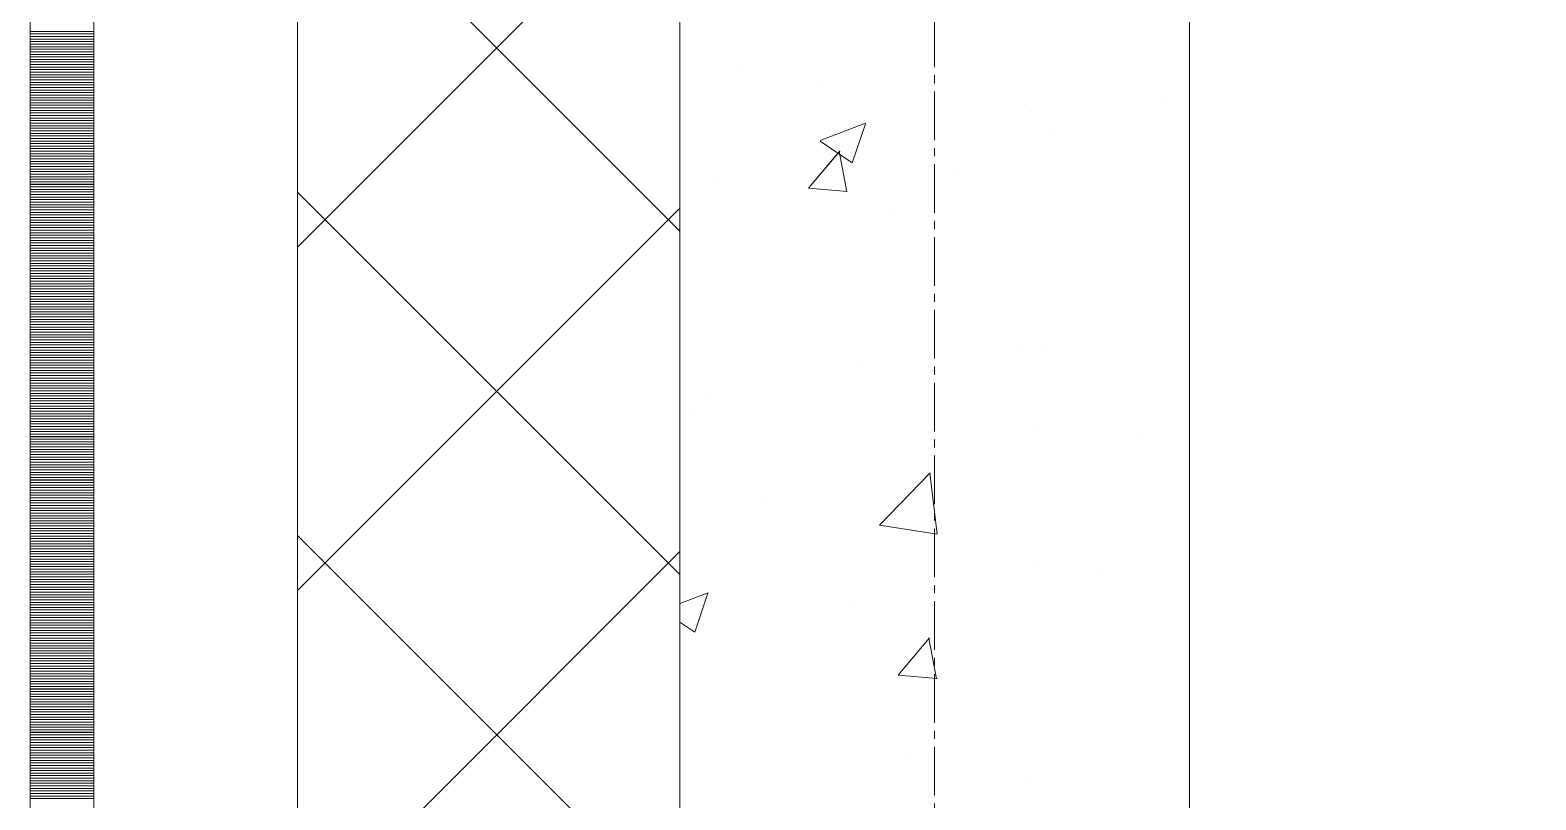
# Model space of a CAD drawing. Header units: millimetres. Extents: x 470010 to 1231400, y -134005 to 421770.
# Drawn here: x 806168 to 806759, y 155018 to 155320 of the extents above; entities that cross this region are included whole.
import ezdxf
from ezdxf.enums import TextEntityAlignment as Align

# ---------------------------------------------------------------- set-up
doc = ezdxf.new("R2010")
doc.units = ezdxf.units.MM
doc.linetypes.add('CENTER2', pattern=[28.575, 19.05, -3.175, 3.175, -3.175])
doc.linetypes.add('DASHED', pattern=[19.05, 12.7, -6.35])
doc.layers.get('Defpoints').update_dxf_attribs({"color": 140})
doc.layers.add('АР_Делит', color=120, linetype='Continuous', lineweight=0, plot=False)
for name, color, linetype, lineweight in [('АР_Стены ПЕНОблок', 52, 'Continuous', 20), ('АР_Тонкая', 254, 'Continuous', 5), ('АР_Утеплитель', 31, 'Continuous', 0), ('АР_Штриховка', 8, 'Continuous', 0)]:
    doc.layers.add(name, color=color, linetype=linetype, lineweight=lineweight)
doc.layers.add('РД_Оси_100', color=7, linetype='Continuous', lineweight=0, true_color=0x525252)
doc.styles.add('style1', font='ARIALN.TTF')

# ---------------------------------------------------------------- blocks, each defined once
blk = doc.blocks.new('СОШ_2200_АР_ОСИ_М100_28.05.24')
at = {"layer": 'АР_Делит', "color": 251, "linetype": 'DASHED', "true_color": 0x636466}
blk.add_lwpolyline([(114955, 135155), (114955, -355), (93595.036, -355), (93595.036, 13855), (94145, 13855), (94145, 68320), (66055, 68320), (66055, 13857.73), (83455, 13857.73), (83455, -355), (45245, -355), (45245, 13145), (44695, 13145), (44695, 26755), (45245, 26755), (45245, 68320), (20455, 68320), (20455, 26755), (27955, 26755), (27955, 13145), (-355, 13145), (-355, 100855)], dxfattribs=at)
at = {"layer": 'РД_Оси_100', "color": 251, "linetype": 'CENTER2', "true_color": 0x636466}
blk.add_line((0, -6155), (0, 139938.679), dxfattribs=at)
blk = doc.blocks.new('A$C9108343f')
at = {"layer": 'АР_Стены ПЕНОблок', "color": 18, "linetype": 'Continuous', "lineweight": 20, "true_color": 0x000000}
for p, q in [((140704.09, 313879.49), (140704.09, 237679.49)), ((140904.09, 237679.49), (140904.09, 313879.49))]:
    blk.add_line(p, q, dxfattribs=at)
at = {"layer": 'АР_Тонкая', "color": 18, "linetype": 'Continuous', "lineweight": 5, "true_color": 0x000000}
for p, q in [((140449.09, 313879.49), (140449.09, 237679.49)), ((140474.09, 313879.49), (140474.09, 237679.49)), ((140474.09, 237679.49), (140474.09, 313879.49)), ((140554.09, 237679.49), (140554.09, 313879.49))]:
    blk.add_line(p, q, dxfattribs=at)
at = {"layer": 'АР_Утеплитель', "color": 18, "linetype": 'Continuous', "lineweight": 0, "true_color": 0x000000}
for p, q in [((140554.09, 313879.49), (140554.09, 237679.49)), ((140704.09, 237679.49), (140704.09, 313879.49))]:
    blk.add_line(p, q, dxfattribs=at)
at = {"layer": 'АР_Штриховка', "color": 18, "linetype": 'Continuous', "lineweight": 0, "true_color": 0x000000}
for p, q in [((140704.09, 255607.92), (140554.09, 255757.92)), ((140554.09, 255601.63), (140704.09, 255751.63)), ((140449.09, 255686.24), (140474.09, 255686.24)), ((140449.09, 255685.24), (140474.09, 255685.24)), ((140449.09, 255684.24), (140474.09, 255684.24)), ((140449.09, 255683.24), (140474.09, 255683.24)), ((140449.09, 255682.24), (140474.09, 255682.24)), ((140449.09, 255681.24), (140474.09, 255681.24)), ((140449.09, 255680.24), (140474.09, 255680.24)), ((140449.09, 255679.24), (140474.09, 255679.24)), ((140449.09, 255678.24), (140474.09, 255678.24)), ((140449.09, 255677.24), (140474.09, 255677.24)), ((140449.09, 255676.24), (140474.09, 255676.24)), ((140449.09, 255675.24), (140474.09, 255675.24)), ((140449.09, 255674.24), (140474.09, 255674.24)), ((140449.09, 255673.24), (140474.09, 255673.24)), ((140449.09, 255672.24), (140474.09, 255672.24)), ((140449.09, 255671.24), (140474.09, 255671.24)), ((140449.09, 255670.24), (140474.09, 255670.24)), ((140449.09, 255669.24), (140474.09, 255669.24)), ((140727.79, 255671), (140727.79, 255671)), ((140449.09, 255668.24), (140474.09, 255668.24)), ((140449.09, 255667.24), (140474.09, 255667.24)), ((140449.09, 255666.24), (140474.09, 255666.24)), ((140449.09, 255665.24), (140474.09, 255665.24)), ((140449.09, 255664.24), (140474.09, 255664.24)), ((140449.09, 255663.24), (140474.09, 255663.24)), ((140759.6, 255665.47), (140759.6, 255665.47)), ((140449.09, 255662.24), (140474.09, 255662.24)), ((140449.09, 255661.24), (140474.09, 255661.24)), ((140449.09, 255660.24), (140474.09, 255660.24)), ((140449.09, 255659.24), (140474.09, 255659.24)), ((140449.09, 255658.24), (140474.09, 255658.24)), ((140449.09, 255657.24), (140474.09, 255657.24)), ((140895.19, 255659.74), (140895.19, 255659.74)), ((140449.09, 255656.24), (140474.09, 255656.24)), ((140449.09, 255655.24), (140474.09, 255655.24)), ((140449.09, 255654.24), (140474.09, 255654.24)), ((140449.09, 255653.24), (140474.09, 255653.24)), ((140449.09, 255652.24), (140474.09, 255652.24)), ((140449.09, 255651.24), (140474.09, 255651.24)), ((140842.27, 255655.01), (140842.27, 255655.01)), ((140449.09, 255650.24), (140474.09, 255650.24)), ((140449.09, 255649.24), (140474.09, 255649.24)), ((140449.09, 255648.24), (140474.09, 255648.24)), ((140449.09, 255647.24), (140474.09, 255647.24)), ((140449.09, 255646.24), (140474.09, 255646.24)), ((140759.21, 255643.39), (140776.99, 255650.22)), ((140771.76, 255634.68), (140776.91, 255650.03)), ((140849.26, 255646.7), (140849.26, 255646.7)), ((140449.09, 255645.24), (140474.09, 255645.24)), ((140449.09, 255644.24), (140474.09, 255644.24)), ((140449.09, 255643.24), (140474.09, 255643.24)), ((140449.09, 255642.24), (140474.09, 255642.24)), ((140449.09, 255641.24), (140474.09, 255641.24)), ((140449.09, 255640.24), (140474.09, 255640.24)), ((140759.12, 255643.2), (140771.75, 255634.68)), ((140449.09, 255639.24), (140474.09, 255639.24)), ((140449.09, 255638.24), (140474.09, 255638.24)), ((140449.09, 255637.24), (140474.09, 255637.24)), ((140449.09, 255636.24), (140474.09, 255636.24)), ((140449.09, 255635.24), (140474.09, 255635.24)), ((140449.09, 255634.24), (140474.09, 255634.24)), ((140754.61, 255624.72), (140766.86, 255639.32)), ((140769.58, 255623.35), (140766.65, 255639.27)), ((140449.09, 255633.24), (140474.09, 255633.24)), ((140449.09, 255632.24), (140474.09, 255632.24)), ((140449.09, 255631.24), (140474.09, 255631.24)), ((140449.09, 255630.24), (140474.09, 255630.24)), ((140449.09, 255629.24), (140474.09, 255629.24)), ((140449.09, 255628.24), (140474.09, 255628.24)), ((140718.84, 255628.82), (140718.84, 255628.82)), ((140813.15, 255631.35), (140813.15, 255631.35)), ((140449.09, 255627.24), (140474.09, 255627.24)), ((140449.09, 255626.24), (140474.09, 255626.24)), ((140449.09, 255625.24), (140474.09, 255625.24)), ((140449.09, 255624.24), (140474.09, 255624.24)), ((140449.09, 255623.24), (140474.09, 255623.24)), ((140449.09, 255622.24), (140474.09, 255622.24)), ((140704.09, 255473.21), (140554.09, 255623.21)), ((140754.61, 255624.71), (140769.79, 255623.39)), ((140449.09, 255621.24), (140474.09, 255621.24)), ((140449.09, 255620.24), (140474.09, 255620.24)), ((140449.09, 255619.24), (140474.09, 255619.24)), ((140449.09, 255618.24), (140474.09, 255618.24)), ((140449.09, 255617.24), (140474.09, 255617.24)), ((140449.09, 255616.24), (140474.09, 255616.24)), ((140554.09, 255466.92), (140704.09, 255616.92)), ((140449.09, 255615.24), (140474.09, 255615.24)), ((140449.09, 255614.24), (140474.09, 255614.24)), ((140449.09, 255613.24), (140474.09, 255613.24)), ((140449.09, 255612.24), (140474.09, 255612.24)), ((140449.09, 255611.24), (140474.09, 255611.24)), ((140449.09, 255610.24), (140474.09, 255610.24)), ((140788.66, 255615.23), (140788.66, 255615.23)), ((140449.09, 255609.24), (140474.09, 255609.24)), ((140449.09, 255608.24), (140474.09, 255608.24)), ((140449.09, 255607.24), (140474.09, 255607.24)), ((140449.09, 255606.24), (140474.09, 255606.24)), ((140449.09, 255605.24), (140474.09, 255605.24)), ((140449.09, 255604.24), (140474.09, 255604.24)), ((140449.09, 255603.24), (140474.09, 255603.24)), ((140449.09, 255602.24), (140474.09, 255602.24)), ((140449.09, 255601.24), (140474.09, 255601.24)), ((140449.09, 255600.24), (140474.09, 255600.24)), ((140449.09, 255599.24), (140474.09, 255599.24)), ((140449.09, 255598.24), (140474.09, 255598.24)), ((140449.09, 255597.24), (140474.09, 255597.24)), ((140449.09, 255596.24), (140474.09, 255596.24)), ((140449.09, 255595.24), (140474.09, 255595.24)), ((140449.09, 255594.24), (140474.09, 255594.24)), ((140449.09, 255593.24), (140474.09, 255593.24)), ((140449.09, 255592.24), (140474.09, 255592.24)), ((140449.09, 255591.24), (140474.09, 255591.24)), ((140449.09, 255590.24), (140474.09, 255590.24)), ((140449.09, 255589.24), (140474.09, 255589.24)), ((140449.09, 255588.24), (140474.09, 255588.24)), ((140449.09, 255587.24), (140474.09, 255587.24)), ((140449.09, 255586.24), (140474.09, 255586.24)), ((140449.09, 255585.24), (140474.09, 255585.24)), ((140449.09, 255584.24), (140474.09, 255584.24)), ((140449.09, 255583.24), (140474.09, 255583.24)), ((140449.09, 255582.24), (140474.09, 255582.24)), ((140449.09, 255581.24), (140474.09, 255581.24)), ((140449.09, 255580.24), (140474.09, 255580.24)), ((140449.09, 255579.24), (140474.09, 255579.24)), ((140449.09, 255578.24), (140474.09, 255578.24)), ((140449.09, 255577.24), (140474.09, 255577.24)), ((140449.09, 255576.24), (140474.09, 255576.24)), ((140449.09, 255575.24), (140474.09, 255575.24)), ((140449.09, 255574.24), (140474.09, 255574.24)), ((140449.09, 255573.24), (140474.09, 255573.24)), ((140449.09, 255572.24), (140474.09, 255572.24)), ((140449.09, 255571.24), (140474.09, 255571.24)), ((140449.09, 255570.24), (140474.09, 255570.24)), ((140449.09, 255569.24), (140474.09, 255569.24)), ((140449.09, 255568.24), (140474.09, 255568.24)), ((140449.09, 255567.24), (140474.09, 255567.24)), ((140449.09, 255566.24), (140474.09, 255566.24)), ((140449.09, 255565.24), (140474.09, 255565.24)), ((140449.09, 255564.24), (140474.09, 255564.24)), ((140449.09, 255563.24), (140474.09, 255563.24)), ((140839.04, 255563.2), (140839.04, 255563.2)), ((140449.09, 255562.24), (140474.09, 255562.24)), ((140449.09, 255561.24), (140474.09, 255561.24)), ((140449.09, 255560.24), (140474.09, 255560.24)), ((140449.09, 255559.24), (140474.09, 255559.24)), ((140449.09, 255558.24), (140474.09, 255558.24)), ((140449.09, 255557.24), (140474.09, 255557.24)), ((140846.17, 255562.15), (140846.17, 255562.15)), ((140449.09, 255556.24), (140474.09, 255556.24)), ((140449.09, 255555.24), (140474.09, 255555.24)), ((140449.09, 255554.24), (140474.09, 255554.24)), ((140449.09, 255553.24), (140474.09, 255553.24)), ((140449.09, 255552.24), (140474.09, 255552.24)), ((140449.09, 255551.24), (140474.09, 255551.24)), ((140775.45, 255554.83), (140775.45, 255554.83)), ((140449.09, 255550.24), (140474.09, 255550.24)), ((140449.09, 255549.24), (140474.09, 255549.24)), ((140449.09, 255548.24), (140474.09, 255548.24)), ((140449.09, 255547.24), (140474.09, 255547.24)), ((140449.09, 255546.24), (140474.09, 255546.24)), ((140449.09, 255545.24), (140474.09, 255545.24)), ((140449.09, 255544.24), (140474.09, 255544.24)), ((140449.09, 255543.24), (140474.09, 255543.24)), ((140449.09, 255542.24), (140474.09, 255542.24)), ((140449.09, 255541.24), (140474.09, 255541.24)), ((140449.09, 255540.24), (140474.09, 255540.24)), ((140449.09, 255539.24), (140474.09, 255539.24)), ((140715.75, 255544.26), (140715.75, 255544.26)), ((140449.09, 255538.24), (140474.09, 255538.24)), ((140449.09, 255537.24), (140474.09, 255537.24)), ((140449.09, 255536.24), (140474.09, 255536.24)), ((140449.09, 255535.24), (140474.09, 255535.24)), ((140449.09, 255534.24), (140474.09, 255534.24)), ((140449.09, 255533.24), (140474.09, 255533.24)), ((140709.06, 255536.35), (140709.06, 255536.35)), ((140449.09, 255532.24), (140474.09, 255532.24)), ((140449.09, 255531.24), (140474.09, 255531.24)), ((140449.09, 255530.24), (140474.09, 255530.24)), ((140449.09, 255529.24), (140474.09, 255529.24)), ((140449.09, 255528.24), (140474.09, 255528.24)), ((140449.09, 255527.24), (140474.09, 255527.24)), ((140844.65, 255530.63), (140844.65, 255530.63)), ((140449.09, 255526.24), (140474.09, 255526.24)), ((140449.09, 255525.24), (140474.09, 255525.24)), ((140449.09, 255524.24), (140474.09, 255524.24)), ((140449.09, 255523.24), (140474.09, 255523.24)), ((140449.09, 255522.24), (140474.09, 255522.24)), ((140449.09, 255521.24), (140474.09, 255521.24)), ((140885.66, 255526.34), (140885.66, 255526.34)), ((140449.09, 255520.24), (140474.09, 255520.24)), ((140449.09, 255519.24), (140474.09, 255519.24)), ((140449.09, 255518.24), (140474.09, 255518.24)), ((140449.09, 255517.24), (140474.09, 255517.24)), ((140449.09, 255516.24), (140474.09, 255516.24)), ((140449.09, 255515.24), (140474.09, 255515.24)), ((140449.09, 255514.24), (140474.09, 255514.24)), ((140449.09, 255513.24), (140474.09, 255513.24)), ((140449.09, 255512.24), (140474.09, 255512.24)), ((140449.09, 255511.24), (140474.09, 255511.24)), ((140449.09, 255510.24), (140474.09, 255510.24)), ((140782.5, 255492.47), (140802.29, 255513.09)), ((140805.06, 255488.96), (140802.25, 255513.09)), ((140449.09, 255509.24), (140474.09, 255509.24)), ((140449.09, 255508.24), (140474.09, 255508.24)), ((140449.09, 255507.24), (140474.09, 255507.24)), ((140449.09, 255506.24), (140474.09, 255506.24)), ((140449.09, 255505.24), (140474.09, 255505.24)), ((140449.09, 255504.24), (140474.09, 255504.24)), ((140449.09, 255503.24), (140474.09, 255503.24)), ((140449.09, 255502.24), (140474.09, 255502.24)), ((140449.09, 255501.24), (140474.09, 255501.24)), ((140449.09, 255500.24), (140474.09, 255500.24)), ((140449.09, 255499.24), (140474.09, 255499.24)), ((140449.09, 255498.24), (140474.09, 255498.24)), ((140737.53, 255500.91), (140737.53, 255500.91)), ((140449.09, 255497.24), (140474.09, 255497.24)), ((140449.09, 255496.24), (140474.09, 255496.24)), ((140449.09, 255495.24), (140474.09, 255495.24)), ((140449.09, 255494.24), (140474.09, 255494.24)), ((140449.09, 255493.24), (140474.09, 255493.24)), ((140449.09, 255492.24), (140474.09, 255492.24)), ((140782.48, 255492.53), (140805.07, 255489.02)), ((140449.09, 255491.24), (140474.09, 255491.24)), ((140449.09, 255490.24), (140474.09, 255490.24)), ((140449.09, 255489.24), (140474.09, 255489.24)), ((140449.09, 255488.24), (140474.09, 255488.24)), ((140449.09, 255487.24), (140474.09, 255487.24)), ((140449.09, 255486.24), (140474.09, 255486.24)), ((140704.09, 255338.51), (140554.09, 255488.51)), ((140449.09, 255485.24), (140474.09, 255485.24)), ((140449.09, 255484.24), (140474.09, 255484.24)), ((140449.09, 255483.24), (140474.09, 255483.24)), ((140449.09, 255482.24), (140474.09, 255482.24)), ((140449.09, 255481.24), (140474.09, 255481.24)), ((140449.09, 255480.24), (140474.09, 255480.24)), ((140554.09, 255332.22), (140704.09, 255482.22)), ((140449.09, 255479.24), (140474.09, 255479.24)), ((140449.09, 255478.24), (140474.09, 255478.24)), ((140449.09, 255477.24), (140474.09, 255477.24)), ((140449.09, 255476.24), (140474.09, 255476.24)), ((140449.09, 255475.24), (140474.09, 255475.24)), ((140449.09, 255474.24), (140474.09, 255474.24)), ((140843.08, 255477.59), (140843.08, 255477.59)), ((140868.42, 255475.68), (140868.42, 255475.68)), ((140449.09, 255473.24), (140474.09, 255473.24)), ((140449.09, 255472.24), (140474.09, 255472.24)), ((140449.09, 255471.24), (140474.09, 255471.24)), ((140449.09, 255470.24), (140474.09, 255470.24)), ((140449.09, 255469.24), (140474.09, 255469.24)), ((140449.09, 255468.24), (140474.09, 255468.24)), ((140449.09, 255467.24), (140474.09, 255467.24)), ((140449.09, 255466.24), (140474.09, 255466.24)), ((140449.09, 255465.24), (140474.09, 255465.24)), ((140449.09, 255464.24), (140474.09, 255464.24)), ((140449.09, 255463.24), (140474.09, 255463.24)), ((140449.09, 255462.24), (140474.09, 255462.24)), ((140704.09, 255461.77), (140715.19, 255466.03)), ((140709.96, 255450.49), (140715.11, 255465.84)), ((140772.22, 255463.02), (140772.22, 255463.02)), ((140449.09, 255461.24), (140474.09, 255461.24)), ((140449.09, 255460.24), (140474.09, 255460.24)), ((140449.09, 255459.24), (140474.09, 255459.24)), ((140449.09, 255458.24), (140474.09, 255458.24)), ((140449.09, 255457.24), (140474.09, 255457.24)), ((140449.09, 255456.24), (140474.09, 255456.24)), ((140712.66, 255459.71), (140712.66, 255459.71)), ((140449.09, 255455.24), (140474.09, 255455.24)), ((140449.09, 255454.24), (140474.09, 255454.24)), ((140449.09, 255453.24), (140474.09, 255453.24)), ((140449.09, 255452.24), (140474.09, 255452.24)), ((140449.09, 255451.24), (140474.09, 255451.24)), ((140704.09, 255454.44), (140709.95, 255450.49)), ((140708.64, 255454.65), (140708.64, 255454.65)), ((140449.09, 255450.24), (140474.09, 255450.24)), ((140449.09, 255449.24), (140474.09, 255449.24)), ((140449.09, 255448.24), (140474.09, 255448.24)), ((140449.09, 255447.24), (140474.09, 255447.24)), ((140449.09, 255446.24), (140474.09, 255446.24)), ((140449.09, 255445.24), (140474.09, 255445.24)), ((140789.85, 255433.67), (140802.1, 255448.26)), ((140804.82, 255432.29), (140801.89, 255448.21)), ((140449.09, 255444.24), (140474.09, 255444.24)), ((140449.09, 255443.24), (140474.09, 255443.24)), ((140449.09, 255442.24), (140474.09, 255442.24)), ((140449.09, 255441.24), (140474.09, 255441.24)), ((140449.09, 255440.24), (140474.09, 255440.24)), ((140449.09, 255439.24), (140474.09, 255439.24)), ((140449.09, 255438.24), (140474.09, 255438.24)), ((140449.09, 255437.24), (140474.09, 255437.24)), ((140449.09, 255436.24), (140474.09, 255436.24)), ((140449.09, 255435.24), (140474.09, 255435.24)), ((140449.09, 255434.24), (140474.09, 255434.24)), ((140449.09, 255433.24), (140474.09, 255433.24)), ((140789.85, 255433.66), (140805.04, 255432.33)), ((140449.09, 255432.24), (140474.09, 255432.24)), ((140449.09, 255431.24), (140474.09, 255431.24)), ((140449.09, 255430.24), (140474.09, 255430.24)), ((140449.09, 255429.24), (140474.09, 255429.24)), ((140449.09, 255428.24), (140474.09, 255428.24)), ((140449.09, 255427.24), (140474.09, 255427.24)), ((140449.09, 255426.24), (140474.09, 255426.24)), ((140449.09, 255425.24), (140474.09, 255425.24)), ((140449.09, 255424.24), (140474.09, 255424.24)), ((140449.09, 255423.24), (140474.09, 255423.24)), ((140449.09, 255422.24), (140474.09, 255422.24)), ((140449.09, 255421.24), (140474.09, 255421.24)), ((140449.09, 255420.24), (140474.09, 255420.24)), ((140449.09, 255419.24), (140474.09, 255419.24)), ((140449.09, 255418.24), (140474.09, 255418.24)), ((140449.09, 255417.24), (140474.09, 255417.24)), ((140449.09, 255416.24), (140474.09, 255416.24)), ((140449.09, 255415.24), (140474.09, 255415.24)), ((140449.09, 255414.24), (140474.09, 255414.24)), ((140449.09, 255413.24), (140474.09, 255413.24)), ((140449.09, 255412.24), (140474.09, 255412.24)), ((140449.09, 255411.24), (140474.09, 255411.24)), ((140449.09, 255410.24), (140474.09, 255410.24)), ((140449.09, 255409.24), (140474.09, 255409.24)), ((140449.09, 255408.24), (140474.09, 255408.24)), ((140449.09, 255407.24), (140474.09, 255407.24)), ((140449.09, 255406.24), (140474.09, 255406.24)), ((140449.09, 255405.24), (140474.09, 255405.24)), ((140449.09, 255404.24), (140474.09, 255404.24)), ((140449.09, 255403.24), (140474.09, 255403.24)), ((140449.09, 255402.24), (140474.09, 255402.24)), ((140449.09, 255401.24), (140474.09, 255401.24)), ((140449.09, 255400.24), (140474.09, 255400.24)), ((140449.09, 255399.24), (140474.09, 255399.24)), ((140449.09, 255398.24), (140474.09, 255398.24)), ((140449.09, 255397.24), (140474.09, 255397.24)), ((140795.19, 255400.83), (140795.19, 255400.83)), ((140449.09, 255396.24), (140474.09, 255396.24)), ((140449.09, 255395.24), (140474.09, 255395.24)), ((140449.09, 255394.24), (140474.09, 255394.24)), ((140449.09, 255393.24), (140474.09, 255393.24)), ((140449.09, 255392.24), (140474.09, 255392.24)), ((140449.09, 255391.24), (140474.09, 255391.24)), ((140839.99, 255393.04), (140839.99, 255393.04)), ((140449.09, 255390.24), (140474.09, 255390.24)), ((140449.09, 255389.24), (140474.09, 255389.24)), ((140449.09, 255388.24), (140474.09, 255388.24)), ((140449.09, 255387.24), (140474.09, 255387.24)), ((140449.09, 255386.24), (140474.09, 255386.24)), ((140449.09, 255385.24), (140474.09, 255385.24))]:
    blk.add_line(p, q, dxfattribs=at)
at = {"layer": 'РД_Оси_100'}
blk.add_blockref('СОШ_2200_АР_ОСИ_М100_28.05.24', (140804.09, 223079.49), dxfattribs=at)
at = {"layer": 'Defpoints', "color": 18, "true_color": 0x000000, "style": 'style1'}
for p in [(143949.34, 316089.12), (143974.98, 281639.5), (143890.4, 273244.71), (143839.99, 264276.81), (143967.75, 254892.38), (12251.96, 104178.14), (12382.58, 96023.14)]:
    blk.add_attdef('АР-ПОМЕЩЕНИЕ:НАИМЕНОВАНИЕ', text='', height=100, dxfattribs=at).set_placement(p, align=Align.MIDDLE)
at = {"layer": 'Defpoints', "color": 18, "true_color": 0x000000, "style": 'style1', "flags": 8}
for p in [(143951.3, 279099.09), (143848.34, 269251.11), (143875.33, 260094.25), (144049.74, 250824.7), (163419.28, 238153.36), (155897.46, 237965.97), (183037.2, 237965.97), (143342.94, 237876.19)]:
    blk.add_attdef('АР-ПОМЕЩЕНИЕ:НАИМЕНОВАНИЕ', text='', height=100, dxfattribs=at).set_placement(p, align=Align.MIDDLE)

msp = doc.modelspace()

# ---------------------------------------------------------------- linework, layer by layer
at = {"layer": 'АР_Стены ПЕНОблок', "color": 18, "linetype": 'Continuous', "lineweight": 20, "true_color": 0x000000}
for p, q in [((806422.706, 213513.251), (806422.706, 137313.251)), ((806622.706, 137313.251), (806622.706, 213513.251))]:
    msp.add_line(p, q, dxfattribs=at)
at = {"layer": 'АР_Тонкая', "color": 18, "linetype": 'Continuous', "lineweight": 5, "true_color": 0x000000}
for p, q in [((806167.706, 213513.251), (806167.706, 137313.251)), ((806192.706, 213513.251), (806192.706, 137313.251)), ((806192.706, 137313.251), (806192.706, 213513.251)), ((806272.706, 137313.251), (806272.706, 213513.251))]:
    msp.add_line(p, q, dxfattribs=at)
at = {"layer": 'АР_Утеплитель', "color": 18, "linetype": 'Continuous', "lineweight": 0, "true_color": 0x000000}
for p, q in [((806272.706, 213513.251), (806272.706, 137313.251)), ((806422.706, 137313.251), (806422.706, 213513.251))]:
    msp.add_line(p, q, dxfattribs=at)
at = {"layer": 'АР_Штриховка', "color": 18, "linetype": 'Continuous', "lineweight": 0, "true_color": 0x000000}
for p, q in [((806422.706, 155241.673), (806272.706, 155391.673)), ((806272.706, 155235.386), (806422.706, 155385.386)), ((806167.706, 155320), (806192.706, 155320)), ((806167.706, 155319), (806192.706, 155319)), ((806167.706, 155318), (806192.706, 155318)), ((806167.706, 155317), (806192.706, 155317)), ((806167.706, 155316), (806192.706, 155316)), ((806167.706, 155315), (806192.706, 155315)), ((806167.706, 155314), (806192.706, 155314)), ((806167.706, 155313), (806192.706, 155313)), ((806167.706, 155312), (806192.706, 155312)), ((806167.706, 155311), (806192.706, 155311)), ((806167.706, 155310), (806192.706, 155310)), ((806167.706, 155309), (806192.706, 155309)), ((806167.706, 155308), (806192.706, 155308)), ((806167.706, 155307), (806192.706, 155307)), ((806167.706, 155306), (806192.706, 155306)), ((806167.706, 155305), (806192.706, 155305)), ((806167.706, 155304), (806192.706, 155304)), ((806167.706, 155303), (806192.706, 155303)), ((806167.706, 155302), (806192.706, 155302)), ((806167.706, 155301), (806192.706, 155301)), ((806167.706, 155300), (806192.706, 155300)), ((806167.706, 155299), (806192.706, 155299)), ((806167.706, 155298), (806192.706, 155298)), ((806167.706, 155297), (806192.706, 155297)), ((806167.706, 155296), (806192.706, 155296)), ((806167.706, 155295), (806192.706, 155295)), ((806167.706, 155294), (806192.706, 155294)), ((806167.706, 155293), (806192.706, 155293)), ((806167.706, 155292), (806192.706, 155292)), ((806167.706, 155291), (806192.706, 155291)), ((806167.706, 155290), (806192.706, 155290)), ((806167.706, 155289), (806192.706, 155289)), ((806167.706, 155288), (806192.706, 155288)), ((806167.706, 155287), (806192.706, 155287)), ((806167.706, 155286), (806192.706, 155286)), ((806167.706, 155285), (806192.706, 155285)), ((806167.706, 155284), (806192.706, 155284)), ((806477.817, 155277.148), (806495.602, 155283.975)), ((806490.373, 155268.436), (806495.523, 155283.785)), ((806167.706, 155283), (806192.706, 155283)), ((806167.706, 155282), (806192.706, 155282)), ((806167.706, 155281), (806192.706, 155281)), ((806167.706, 155280), (806192.706, 155280)), ((806167.706, 155279), (806192.706, 155279)), ((806167.706, 155278), (806192.706, 155278)), ((806167.706, 155277), (806192.706, 155277)), ((806167.706, 155276), (806192.706, 155276)), ((806167.706, 155275), (806192.706, 155275)), ((806167.706, 155274), (806192.706, 155274)), ((806167.706, 155273), (806192.706, 155273)), ((806167.706, 155272), (806192.706, 155272)), ((806473.223, 155258.482), (806485.468, 155273.075)), ((806477.732, 155276.96), (806490.366, 155268.438)), ((806488.194, 155257.105), (806485.257, 155273.027)), ((806167.706, 155271), (806192.706, 155271)), ((806167.706, 155270), (806192.706, 155270)), ((806167.706, 155269), (806192.706, 155269)), ((806167.706, 155268), (806192.706, 155268)), ((806167.706, 155267), (806192.706, 155267)), ((806167.706, 155266), (806192.706, 155266)), ((806167.706, 155265), (806192.706, 155265)), ((806167.706, 155264), (806192.706, 155264)), ((806167.706, 155263), (806192.706, 155263)), ((806167.706, 155262), (806192.706, 155262)), ((806167.706, 155261), (806192.706, 155261)), ((806167.706, 155260), (806192.706, 155260)), ((806167.706, 155259), (806192.706, 155259)), ((806167.706, 155258), (806192.706, 155258)), ((806167.706, 155257), (806192.706, 155257)), ((806167.706, 155256), (806192.706, 155256)), ((806167.706, 155255), (806192.706, 155255)), ((806167.706, 155254), (806192.706, 155254)), ((806422.706, 155106.969), (806272.706, 155256.969)), ((806473.222, 155258.472), (806488.404, 155257.144)), ((806167.706, 155253), (806192.706, 155253)), ((806167.706, 155252), (806192.706, 155252)), ((806167.706, 155251), (806192.706, 155251)), ((806167.706, 155250), (806192.706, 155250)), ((806167.706, 155249), (806192.706, 155249)), ((806167.706, 155248), (806192.706, 155248)), ((806272.706, 155100.682), (806422.706, 155250.682)), ((806167.706, 155247), (806192.706, 155247)), ((806167.706, 155246), (806192.706, 155246)), ((806167.706, 155245), (806192.706, 155245)), ((806167.706, 155244), (806192.706, 155244)), ((806167.706, 155243), (806192.706, 155243)), ((806167.706, 155242), (806192.706, 155242)), ((806167.706, 155241), (806192.706, 155241)), ((806167.706, 155240), (806192.706, 155240)), ((806167.706, 155239), (806192.706, 155239)), ((806167.706, 155238), (806192.706, 155238)), ((806167.706, 155237), (806192.706, 155237)), ((806167.706, 155236), (806192.706, 155236)), ((806167.706, 155235), (806192.706, 155235)), ((806167.706, 155234), (806192.706, 155234)), ((806167.706, 155233), (806192.706, 155233)), ((806167.706, 155232), (806192.706, 155232)), ((806167.706, 155231), (806192.706, 155231)), ((806167.706, 155230), (806192.706, 155230)), ((806167.706, 155229), (806192.706, 155229)), ((806167.706, 155228), (806192.706, 155228)), ((806167.706, 155227), (806192.706, 155227)), ((806167.706, 155226), (806192.706, 155226)), ((806167.706, 155225), (806192.706, 155225)), ((806167.706, 155224), (806192.706, 155224)), ((806167.706, 155223), (806192.706, 155223)), ((806167.706, 155222), (806192.706, 155222)), ((806167.706, 155221), (806192.706, 155221)), ((806167.706, 155220), (806192.706, 155220)), ((806167.706, 155219), (806192.706, 155219)), ((806167.706, 155218), (806192.706, 155218)), ((806167.706, 155217), (806192.706, 155217)), ((806167.706, 155216), (806192.706, 155216)), ((806167.706, 155215), (806192.706, 155215)), ((806167.706, 155214), (806192.706, 155214)), ((806167.706, 155213), (806192.706, 155213)), ((806167.706, 155212), (806192.706, 155212)), ((806167.706, 155211), (806192.706, 155211)), ((806167.706, 155210), (806192.706, 155210)), ((806167.706, 155209), (806192.706, 155209)), ((806167.706, 155208), (806192.706, 155208)), ((806167.706, 155207), (806192.706, 155207)), ((806167.706, 155206), (806192.706, 155206)), ((806167.706, 155205), (806192.706, 155205)), ((806167.706, 155204), (806192.706, 155204)), ((806167.706, 155203), (806192.706, 155203)), ((806167.706, 155202), (806192.706, 155202)), ((806167.706, 155201), (806192.706, 155201)), ((806167.706, 155200), (806192.706, 155200)), ((806167.706, 155199), (806192.706, 155199)), ((806167.706, 155198), (806192.706, 155198)), ((806167.706, 155197), (806192.706, 155197)), ((806167.706, 155196), (806192.706, 155196)), ((806167.706, 155195), (806192.706, 155195)), ((806167.706, 155194), (806192.706, 155194)), ((806167.706, 155193), (806192.706, 155193)), ((806167.706, 155192), (806192.706, 155192)), ((806167.706, 155191), (806192.706, 155191)), ((806167.706, 155190), (806192.706, 155190)), ((806167.706, 155189), (806192.706, 155189)), ((806167.706, 155188), (806192.706, 155188)), ((806167.706, 155187), (806192.706, 155187)), ((806167.706, 155186), (806192.706, 155186)), ((806167.706, 155185), (806192.706, 155185)), ((806167.706, 155184), (806192.706, 155184)), ((806167.706, 155183), (806192.706, 155183)), ((806167.706, 155182), (806192.706, 155182)), ((806167.706, 155181), (806192.706, 155181)), ((806167.706, 155180), (806192.706, 155180)), ((806167.706, 155179), (806192.706, 155179)), ((806167.706, 155178), (806192.706, 155178)), ((806167.706, 155177), (806192.706, 155177)), ((806167.706, 155176), (806192.706, 155176)), ((806167.706, 155175), (806192.706, 155175)), ((806167.706, 155174), (806192.706, 155174)), ((806167.706, 155173), (806192.706, 155173)), ((806167.706, 155172), (806192.706, 155172)), ((806167.706, 155171), (806192.706, 155171)), ((806167.706, 155170), (806192.706, 155170)), ((806167.706, 155169), (806192.706, 155169)), ((806167.706, 155168), (806192.706, 155168)), ((806167.706, 155167), (806192.706, 155167)), ((806167.706, 155166), (806192.706, 155166)), ((806167.706, 155165), (806192.706, 155165)), ((806167.706, 155164), (806192.706, 155164)), ((806167.706, 155163), (806192.706, 155163)), ((806167.706, 155162), (806192.706, 155162)), ((806167.706, 155161), (806192.706, 155161)), ((806167.706, 155160), (806192.706, 155160)), ((806167.706, 155159), (806192.706, 155159)), ((806167.706, 155158), (806192.706, 155158)), ((806167.706, 155157), (806192.706, 155157)), ((806167.706, 155156), (806192.706, 155156)), ((806167.706, 155155), (806192.706, 155155)), ((806167.706, 155154), (806192.706, 155154)), ((806167.706, 155153), (806192.706, 155153)), ((806167.706, 155152), (806192.706, 155152)), ((806167.706, 155151), (806192.706, 155151)), ((806167.706, 155150), (806192.706, 155150)), ((806167.706, 155149), (806192.706, 155149)), ((806167.706, 155148), (806192.706, 155148)), ((806167.706, 155147), (806192.706, 155147)), ((806167.706, 155146), (806192.706, 155146)), ((806167.706, 155145), (806192.706, 155145)), ((806167.706, 155144), (806192.706, 155144)), ((806167.706, 155143), (806192.706, 155143)), ((806167.706, 155142), (806192.706, 155142)), ((806501.114, 155126.229), (806520.898, 155146.848)), ((806523.669, 155122.722), (806520.863, 155146.844)), ((806167.706, 155141), (806192.706, 155141)), ((806167.706, 155140), (806192.706, 155140)), ((806167.706, 155139), (806192.706, 155139)), ((806167.706, 155138), (806192.706, 155138)), ((806167.706, 155137), (806192.706, 155137)), ((806167.706, 155136), (806192.706, 155136)), ((806167.706, 155135), (806192.706, 155135)), ((806167.706, 155134), (806192.706, 155134)), ((806167.706, 155133), (806192.706, 155133)), ((806167.706, 155132), (806192.706, 155132)), ((806167.706, 155131), (806192.706, 155131)), ((806167.706, 155130), (806192.706, 155130)), ((806167.706, 155129), (806192.706, 155129)), ((806167.706, 155128), (806192.706, 155128)), ((806167.706, 155127), (806192.706, 155127)), ((806167.706, 155126), (806192.706, 155126)), ((806167.706, 155125), (806192.706, 155125)), ((806167.706, 155124), (806192.706, 155124)), ((806501.088, 155126.285), (806523.678, 155122.782)), ((806167.706, 155123), (806192.706, 155123)), ((806167.706, 155122), (806192.706, 155122)), ((806167.706, 155121), (806192.706, 155121)), ((806167.706, 155120), (806192.706, 155120)), ((806167.706, 155119), (806192.706, 155119)), ((806167.706, 155118), (806192.706, 155118)), ((806422.706, 154972.265), (806272.706, 155122.265)), ((806167.706, 155117), (806192.706, 155117)), ((806167.706, 155116), (806192.706, 155116)), ((806167.706, 155115), (806192.706, 155115)), ((806167.706, 155114), (806192.706, 155114)), ((806167.706, 155113), (806192.706, 155113)), ((806167.706, 155112), (806192.706, 155112)), ((806272.706, 154965.978), (806422.706, 155115.978)), ((806167.706, 155111), (806192.706, 155111)), ((806167.706, 155110), (806192.706, 155110)), ((806167.706, 155109), (806192.706, 155109)), ((806167.706, 155108), (806192.706, 155108)), ((806167.706, 155107), (806192.706, 155107)), ((806167.706, 155106), (806192.706, 155106)), ((806167.706, 155105), (806192.706, 155105)), ((806167.706, 155104), (806192.706, 155104)), ((806167.706, 155103), (806192.706, 155103)), ((806167.706, 155102), (806192.706, 155102)), ((806167.706, 155101), (806192.706, 155101)), ((806167.706, 155100), (806192.706, 155100)), ((806167.706, 155099), (806192.706, 155099)), ((806167.706, 155098), (806192.706, 155098)), ((806167.706, 155097), (806192.706, 155097)), ((806167.706, 155096), (806192.706, 155096)), ((806167.706, 155095), (806192.706, 155095)), ((806167.706, 155094), (806192.706, 155094)), ((806422.706, 155095.529), (806433.8, 155099.787)), ((806428.571, 155084.248), (806433.721, 155099.597)), ((806167.706, 155093), (806192.706, 155093)), ((806167.706, 155092), (806192.706, 155092)), ((806167.706, 155091), (806192.706, 155091)), ((806167.706, 155090), (806192.706, 155090)), ((806167.706, 155089), (806192.706, 155089)), ((806422.706, 155088.201), (806428.564, 155084.25)), ((806167.706, 155088), (806192.706, 155088)), ((806167.706, 155087), (806192.706, 155087)), ((806167.706, 155086), (806192.706, 155086)), ((806167.706, 155085), (806192.706, 155085)), ((806167.706, 155084), (806192.706, 155084)), ((806167.706, 155083), (806192.706, 155083)), ((806167.706, 155082), (806192.706, 155082)), ((806167.706, 155081), (806192.706, 155081)), ((806167.706, 155080), (806192.706, 155080)), ((806167.706, 155079), (806192.706, 155079)), ((806167.706, 155078), (806192.706, 155078)), ((806167.706, 155077), (806192.706, 155077)), ((806508.466, 155067.426), (806520.712, 155082.019)), ((806523.437, 155066.048), (806520.5, 155081.97)), ((806167.706, 155076), (806192.706, 155076)), ((806167.706, 155075), (806192.706, 155075)), ((806167.706, 155074), (806192.706, 155074)), ((806167.706, 155073), (806192.706, 155073)), ((806167.706, 155072), (806192.706, 155072)), ((806167.706, 155071), (806192.706, 155071)), ((806167.706, 155070), (806192.706, 155070)), ((806167.706, 155069), (806192.706, 155069)), ((806167.706, 155068), (806192.706, 155068)), ((806167.706, 155067), (806192.706, 155067)), ((806167.706, 155066), (806192.706, 155066)), ((806167.706, 155065), (806192.706, 155065)), ((806508.466, 155067.416), (806523.648, 155066.087)), ((806167.706, 155064), (806192.706, 155064)), ((806167.706, 155063), (806192.706, 155063)), ((806167.706, 155062), (806192.706, 155062)), ((806167.706, 155061), (806192.706, 155061)), ((806167.706, 155060), (806192.706, 155060)), ((806167.706, 155059), (806192.706, 155059)), ((806167.706, 155058), (806192.706, 155058)), ((806167.706, 155057), (806192.706, 155057)), ((806167.706, 155056), (806192.706, 155056)), ((806167.706, 155055), (806192.706, 155055)), ((806167.706, 155054), (806192.706, 155054)), ((806167.706, 155053), (806192.706, 155053)), ((806167.706, 155052), (806192.706, 155052)), ((806167.706, 155051), (806192.706, 155051)), ((806167.706, 155050), (806192.706, 155050)), ((806167.706, 155049), (806192.706, 155049)), ((806167.706, 155048), (806192.706, 155048)), ((806167.706, 155047), (806192.706, 155047)), ((806167.706, 155046), (806192.706, 155046)), ((806167.706, 155045), (806192.706, 155045)), ((806167.706, 155044), (806192.706, 155044)), ((806167.706, 155043), (806192.706, 155043)), ((806167.706, 155042), (806192.706, 155042)), ((806167.706, 155041), (806192.706, 155041)), ((806167.706, 155040), (806192.706, 155040)), ((806167.706, 155039), (806192.706, 155039)), ((806167.706, 155038), (806192.706, 155038)), ((806167.706, 155037), (806192.706, 155037)), ((806167.706, 155036), (806192.706, 155036)), ((806167.706, 155035), (806192.706, 155035)), ((806167.706, 155034), (806192.706, 155034)), ((806167.706, 155033), (806192.706, 155033)), ((806167.706, 155032), (806192.706, 155032)), ((806167.706, 155031), (806192.706, 155031)), ((806167.706, 155030), (806192.706, 155030)), ((806167.706, 155029), (806192.706, 155029)), ((806167.706, 155028), (806192.706, 155028)), ((806167.706, 155027), (806192.706, 155027)), ((806167.706, 155026), (806192.706, 155026)), ((806167.706, 155025), (806192.706, 155025)), ((806167.706, 155024), (806192.706, 155024)), ((806167.706, 155023), (806192.706, 155023)), ((806167.706, 155022), (806192.706, 155022)), ((806167.706, 155021), (806192.706, 155021)), ((806167.706, 155020), (806192.706, 155020)), ((806167.706, 155019), (806192.706, 155019))]:
    msp.add_line(p, q, dxfattribs=at)

# ---------------------------------------------------------------- block references
msp.add_blockref('A$C9108343f', (665718.612, -100366.242))
at = {"layer": 'РД_Оси_100'}
msp.add_blockref('СОШ_2200_АР_ОСИ_М100_28.05.24', (806522.706, 122713.251), dxfattribs=at)

doc.saveas('drawing.dxf')
